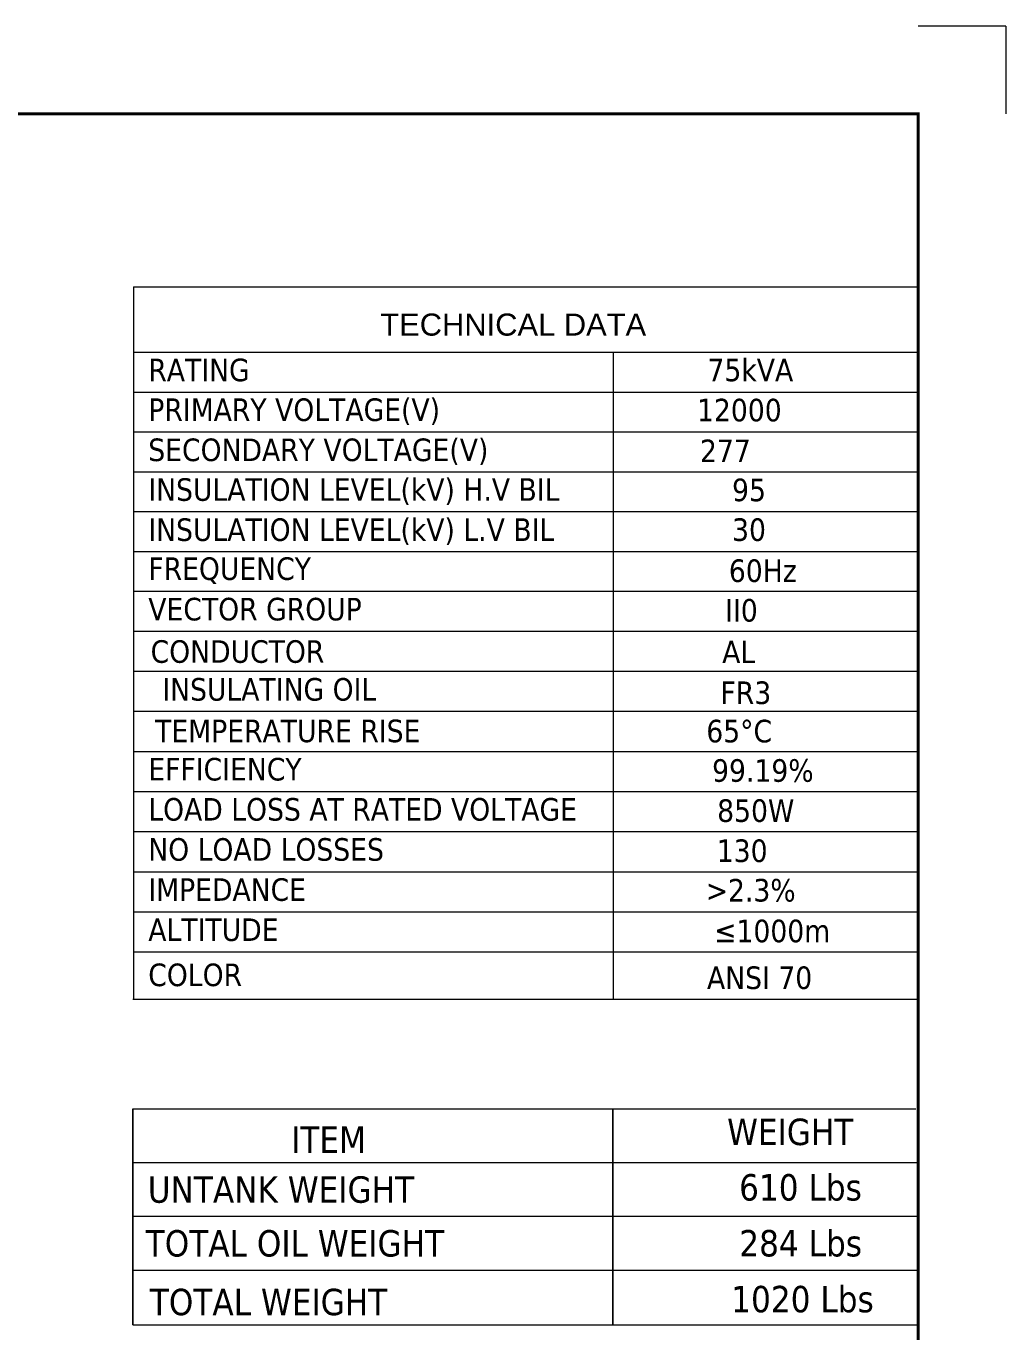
# Model space of a CAD drawing. Header units: millimetres. Extents: x 89051 to 218395, y -330386 to -125649.
# Drawn here: x 101811 to 103574, y -133815 to -131466 of the extents above; entities that cross this region are included whole.
import ezdxf
from ezdxf.enums import TextEntityAlignment as Align

# ---------------------------------------------------------------- set-up
doc = ezdxf.new("R2010")
doc.units = ezdxf.units.MM
doc.header["$LTSCALE"] = 13
doc.layers.add('1', color=4, linetype='Continuous')
doc.layers.add('6文字层', color=3, linetype='Continuous')
doc.layers.add('paper', color=254, linetype='Continuous', plot=False)
doc.layers.add('铁心', color=3, linetype='Continuous', lineweight=0)
doc.styles.add('PDF Arial', font='arial.ttf')
doc.styles.add('Tahoma$001', font='tahoma.ttf', dxfattribs={"height": 2.159784})
doc.styles.add('Tahoma_txtstyle_30.51_0_0', font='tahoma.ttf')

msp = doc.modelspace()

# ---------------------------------------------------------------- linework, layer by layer
at = {"layer": '1', "color": 0, "lineweight": 40, "const_width": 5.53}
msp.add_lwpolyline([(97353.44, -135980.8), (103415.73, -135980.8), (103415.73, -131623.54), (97353.44, -131623.54), (97353.44, -135980.8)], dxfattribs=at)
at = {"layer": '6文字层', "lineweight": 13}
for points in [[(102003.98, -131934.98), (103416.58, -131934.98)], [(102003.98, -131934.98), (102003.98, -133215.88)], [(103416.58, -131934.98), (103416.58, -133215.48)]]:
    msp.add_lwpolyline(points, dxfattribs=at)
at = {"layer": 'paper', "lineweight": 13}
for q in [(103415.73, -131465.67), (103573.6, -131623.54)]:
    msp.add_line((103573.6, -131465.67), q, dxfattribs=at)
at = {"layer": '铁心', "lineweight": 13}
for p, q in [((102003.13, -133413.36), (102003.13, -133542.64)), ((102003.13, -133542.64), (102003.13, -133413.36)), ((102003.13, -133413.36), (103411.57, -133413.36)), ((102866.27, -133413.36), (102866.27, -133542.64)), ((102866.27, -133542.64), (102866.27, -133413.36)), ((102003.13, -133509.86), (103415.73, -133509.86)), ((102003.13, -133691.95), (102003.13, -133542.64)), ((102003.13, -133542.64), (102003.13, -133691.95)), ((102866.27, -133691.95), (102866.27, -133542.64)), ((102866.27, -133542.64), (102866.27, -133691.95)), ((102003.13, -133606.76), (103415.73, -133606.76)), ((102003.13, -133802.17), (102003.13, -133691.95)), ((102003.13, -133691.95), (102003.13, -133802.17)), ((102003.13, -133703.66), (103415.73, -133703.66)), ((102866.27, -133802.17), (102866.27, -133691.95)), ((102866.27, -133691.95), (102866.27, -133802.17)), ((102003.13, -133802.17), (103415.73, -133802.17))]:
    msp.add_line(p, q, dxfattribs=at)
for points in [[(102003.98, -132052.09), (103416.58, -132052.09)], [(102867.13, -132052.09), (102867.13, -133215.88)], [(102003.98, -132124.25), (103416.58, -132124.25)], [(102003.98, -132195.74), (103416.58, -132195.74)], [(102003.98, -132267.23), (103416.58, -132267.23)], [(102003.98, -132338.72), (103416.58, -132338.72)], [(102003.98, -132410.88), (103416.58, -132410.88)], [(102003.98, -132482.37), (103416.58, -132482.37)], [(102003.98, -132553.86), (103416.58, -132553.86)], [(102003.98, -132626.02), (103416.58, -132626.02)], [(102003.98, -132698.19), (103416.58, -132698.19)], [(102003.98, -132770.36), (103416.58, -132770.36)], [(102003.98, -132842.53), (103416.58, -132842.53)], [(102003.98, -132914.7), (103416.58, -132914.7)], [(102003.98, -132986.86), (103416.58, -132986.86)], [(102003.98, -133059.03), (103416.58, -133059.03)], [(102003.98, -133131.2), (103416.58, -133131.2)], [(102003.98, -133131.2), (103416.58, -133131.2)], [(103416.58, -133131.2), (103416.58, -133299.75)], [(102003.13, -133215.88), (103415.73, -133215.88)]]:
    msp.add_lwpolyline(points, dxfattribs=at)

# ---------------------------------------------------------------- texts
for s, height, style, p in [('TECHNICAL DATA', 39.7655, 'PDF Arial', (102448.08, -132022.5)), ('RATING', 40.606, 'Tahoma$001', (102030.7, -132104.51)), ('75kVA', 40.606, 'Tahoma$001', (103036.76, -132104.51)), ('PRIMARY VOLTAGE(V)', 40.6063, 'Tahoma$001', (102030.7, -132176)), ('   12000 ', 40.606, 'Tahoma$001', (102972.18, -132176.68)), ('SECONDARY VOLTAGE(V)', 40.6063, 'Tahoma$001', (102030.7, -132248.17)), ('277', 40.606, 'Tahoma$001', (103023.28, -132250.06)), ('INSULATION LEVEL(kV) H.V BIL', 40.6063, 'Tahoma$001', (102030.7, -132319.65)), ('95', 40.606, 'Tahoma$001', (103080.99, -132320.33)), ('INSULATION LEVEL(kV) L.V BIL', 40.6063, 'Tahoma$001', (102030.7, -132391.82)), ('30', 40.606, 'Tahoma$001', (103080.99, -132391.82)), ('FREQUENCY', 40.606, 'Tahoma$001', (102030.7, -132461.94)), ('60Hz', 40.606, 'Tahoma$001', (103075.17, -132465.61)), ('VECTOR GROUP', 40.6063, 'Tahoma$001', (102030.7, -132534.79)), ('II0', 40.606, 'Tahoma$001', (103068.47, -132536.9)), ('CONDUCTOR', 40.606, 'Tahoma$001', (102034.88, -132611.06)), ('AL', 40.606, 'Tahoma$001', (103063.17, -132611.71)), ('FR3', 40.606, 'Tahoma$001', (103060.06, -132685.21)), ('EFFICIENCY', 40.606, 'Tahoma$001', (102030.7, -132822.78)), ('99.19%%%', 40.606, 'Tahoma$001', (103045.05, -132825.09)), ('LOAD LOSS AT RATED VOLTAGE', 40.6063, 'Tahoma$001', (102030.7, -132894.95)), ('850W', 40.606, 'Tahoma$001', (103054.15, -132897.26)), ('NO LOAD LOSSES', 40.6063, 'Tahoma$001', (102030.7, -132967.12)), ('130', 40.606, 'Tahoma$001', (103053.46, -132969.42)), ('IMPEDANCE', 40.606, 'Tahoma$001', (102030.7, -133039.29)), ('>2.3%%%', 40.606, 'Tahoma$001', (103033.54, -133040.49)), ('ALTITUDE', 40.606, 'Tahoma$001', (102030.7, -133111.45)), ('≤1000m', 40.606, 'Tahoma$001', (103048.78, -133113.76)), ('COLOR', 40.606, 'Tahoma$001', (102030.64, -133192.71)), ('ANSI 70 ', 40.606, 'Tahoma$001', (103035.87, -133197.89)), ('ITEM', 47.513, 'Tahoma_txtstyle_30.51_0_0', (102287.78, -133492.74)), ('UNTANK WEIGHT', 47.5129, 'Tahoma_txtstyle_30.51_0_0', (102029.76, -133582.38)), ('610 Lbs', 47.513, 'Tahoma_txtstyle_30.51_0_0', (103093.65, -133578.42)), ('TOTAL OIL WEIGHT', 47.5129, 'Tahoma_txtstyle_30.51_0_0', (102026.06, -133679.14)), ('284 Lbs', 47.513, 'Tahoma_txtstyle_30.51_0_0', (103093.96, -133678.95)), ('1020 Lbs', 47.513, 'Tahoma_txtstyle_30.51_0_0', (103079.44, -133779.47)), ('TOTAL WEIGHT', 47.5129, 'Tahoma_txtstyle_30.51_0_0', (102033.46, -133784.68))]:
    msp.add_text(s, height=height, dxfattribs=dict(at, style=style)).set_placement(p)
at = {"layer": '铁心', "lineweight": 13, "style": 'Tahoma$001'}
for s, p in [('INSULATING OIL', (102248.35, -132658.81)), ('TEMPERATURE RISE ', (102289.24, -132733.57))]:
    msp.add_text(s, height=40.6063, dxfattribs=at).set_placement(p, align=Align.MIDDLE)
msp.add_text('65%%DC', height=40.606, dxfattribs=at).set_placement((103034.6, -132733.86), align=Align.MIDDLE_LEFT)
at = {"layer": '铁心', "lineweight": 13, "insert": (103072.06, -133431.09), "char_height": 47.513, "width": 562.5922, "attachment_point": 1, "style": 'Tahoma_txtstyle_30.51_0_0'}
msp.add_mtext('WEIGHT', dxfattribs=at)

doc.saveas('drawing.dxf')
